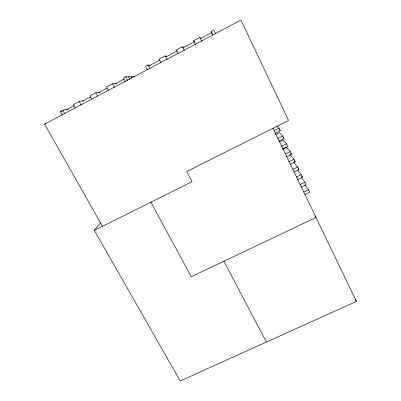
<?xml version="1.0" encoding="UTF-8"?>
<svg xmlns="http://www.w3.org/2000/svg" width="401" height="401" viewBox="0 0 401 401"><rect width="100%" height="100%" fill="white"/><g stroke="black" fill="none" stroke-linecap="round" stroke-linejoin="round"><path stroke-width="0.6" d="M273.076 128.265L356.424 301.417L180.244 380.95L94.315 230.369L100.621 222.75M62.416 115.142L60.391 111.508L62.756 110.255L68.12 109.132M84.03 100.686L79.208 101.513L73.343 104.631L75.358 108.285M100.065 92.175L95.789 92.706L89.879 95.849L91.593 99.002M116.23 83.598L112.511 83.824L106.551 86.992L108.536 90.701M134.39 76.802L125.799 76.766L123.358 78.065L125.333 81.799M150.35 65.353L148.019 64.967L145.558 66.275L147.508 70.045M166.916 56.521L165.172 55.854L159.057 59.102L160.996 62.897M183.803 47.729L182.465 46.671L176.3 49.945L178.224 53.769M195.593 44.561L193.683 40.712L199.904 37.408L200.455 38.451M211.733 33.799L211.217 31.398L213.758 30.05L215.648 33.935M66.456 109.689L74.135 105.613M82.365 101.242L90.596 96.877M98.826 92.506L107.057 88.14M114.741 84.06L124.069 79.107M149.332 65.699L159.829 60.13M166.455 56.611L176.951 51.037M183.031 47.814L194.079 41.95M200.154 38.722L211.758 32.566M102.466 226.314L44.576 124.14L240.941 20.05L288.57 120.506L186.686 171.528L192.069 181.718L94.315 230.369M274.314 130.541L279.086 128.155L280.339 130.776L275.046 133.423M275.592 134.525L279.332 132.661L282.845 136.009L284.098 138.616L278.81 141.242M277.557 138.641L282.845 136.009M279.141 141.889L282.87 140.039L286.59 143.819L287.833 146.41L282.555 149.022M281.312 146.435L286.59 143.819M282.665 149.217L286.389 147.373L290.309 151.583L291.542 154.159L286.279 156.751M285.567 153.919L290.309 151.583M288.75 161.879L294.008 159.297L295.236 161.864L289.978 164.44M292.625 169.448L297.682 166.971L298.9 169.518L293.848 171.989M296.289 177.057L301.336 174.6L302.549 177.132L297.507 179.583M299.933 184.625L304.971 182.184L306.179 184.701L301.141 187.137M303.552 192.149L308.58 189.723L309.783 192.224L304.755 194.645M44.576 124.14L45.784 123.819M60.391 111.508L62.205 111.122M276.6 125.969L279.086 128.155M279.497 130.014L280.339 130.776M283.201 137.744L284.098 138.616M290.745 153.287L291.542 154.159M289.893 154.666L294.008 159.297M294.474 160.991L295.236 161.864M293.763 162.38L297.682 166.971M298.108 168.575L298.9 169.518M297.582 170.044L301.336 174.6M301.788 176.199L302.549 177.132M301.357 177.663L304.971 182.184M304.825 184.896L308.58 189.723M193.683 40.712L194.4 41.664M314.97 215.923L316.013 217.467L191.297 276.72L150.876 202.219M355.136 299.281L356.424 301.417M62.756 110.255L64.782 113.889M79.208 101.513L81.218 105.177M95.789 92.706L97.503 95.869M112.511 83.824L114.491 87.543M128.455 76.776L129.824 79.378M223.888 261.236L266.414 342.053M125.799 76.766L127.769 80.511M130.972 76.786L131.769 78.305M148.019 64.967L149.969 68.741M165.172 55.854L167.107 59.659M182.465 46.671L184.38 50.506M199.904 37.408L201.803 41.273M211.217 31.398L213.106 35.283M286.389 147.373L286.86 148.345"/></g></svg>
